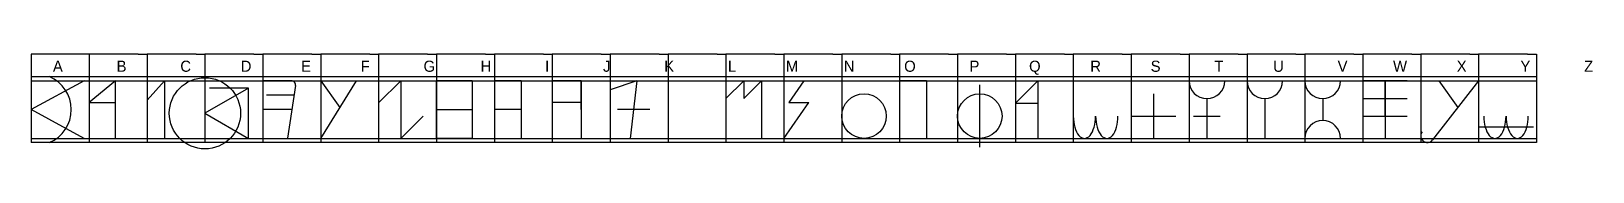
# Model space of a CAD drawing. Header units: millimetres. Extents: x 3 to 1246, y 47 to 705.
# Drawn here: x 895.2 to 1245.8, y 683.3 to 704.6 of the extents above.
import ezdxf

# ---------------------------------------------------------------- set-up
doc = ezdxf.new("R2010")
doc.units = ezdxf.units.MM
for name, color, linetype in [('Fenicio', 30, 'Continuous'), ('Legendas', 30, 'Continuous'), ('Marcas', 162, 'Continuous')]:
    doc.layers.add(name, color=color, linetype=linetype)

msp = doc.modelspace()

# ---------------------------------------------------------------- linework, layer by layer
at = {"layer": 'Fenicio'}
for p, q in [((907.03, 698.62), (895.18, 692.16)), ((914.08, 698.62), (908.18, 693.77)), ((914.08, 685.69), (914.08, 698.62)), ((921.18, 694.26), (925.12, 698.62)), ((925.12, 698.62), (925.12, 685.69)), ((953.58, 698.62), (947.18, 698.62)), ((960.18, 685.69), (968.21, 698.62)), ((960.18, 698.62), (964.49, 692.63)), ((978.18, 698.62), (973.18, 693.65)), ((978.18, 698.62), (978.18, 685.69)), ((986.18, 685.69), (986.18, 698.62)), ((994.18, 698.62), (986.18, 698.62)), ((994.18, 698.62), (994.18, 685.69)), ((1005.18, 698.62), (999.18, 698.62)), ((1005.18, 698.62), (1005.18, 685.69)), ((1018.68, 698.62), (1012.18, 698.62)), ((1018.68, 698.62), (1018.68, 685.69)), ((1018.68, 692.16), (1018.68, 698.62)), ((1031.18, 698.62), (1025.18, 696.62)), ((1031.18, 698.62), (1029.68, 685.69)), ((1038.18, 698.62), (1038.18, 685.69)), ((1051.18, 698.62), (1051.18, 694.62)), ((1051.18, 694.62), (1055.18, 698.62)), ((1055.18, 698.62), (1055.18, 694.62)), ((1055.18, 694.62), (1059.18, 698.62)), ((1059.18, 698.62), (1059.18, 685.69)), ((1068.68, 698.62), (1065.3, 693.77)), ((1090.18, 698.62), (1096.18, 698.62)), ((1096.18, 698.62), (1090.18, 698.62)), ((1096.18, 698.62), (1096.18, 685.69)), ((1116.18, 693.62), (1121.18, 698.62)), ((1121.18, 698.62), (1121.18, 685.69)), ((1194.18, 698.62), (1204.18, 698.62)), ((1204.18, 698.62), (1194.18, 698.62)), ((1199.18, 698.62), (1199.18, 685.69)), ((1199.18, 690.69), (1199.18, 698.62)), ((1220.18, 698.62), (1209.86, 685.34)), ((1211.24, 698.64), (1215.5, 692.6)), ((943.93, 696.95), (935.18, 696.95)), ((954.18, 695.39), (947.99, 695.39)), ((954.51, 697.54), (952.69, 685.77)), ((1018.68, 692.16), (1018.68, 695.39)), ((1108.17, 683.69), (1108.18, 697.69)), ((1147.18, 695.69), (1147.18, 685.69)), ((1159.18, 694.62), (1159.18, 685.69)), ((1172.18, 694.62), (1172.18, 685.69)), ((1185.18, 694.62), (1185.18, 689.69)), ((1194.18, 694.66), (1204.18, 694.66)), ((907.03, 685.69), (895.18, 692.16)), ((908.18, 693.77), (914.08, 693.77)), ((953.68, 692.16), (947.18, 692.16)), ((986.18, 692.16), (994.18, 692.16)), ((1005.18, 692.16), (999.18, 692.16)), ((1018.68, 693.77), (1012.18, 693.77)), ((1034.05, 692.16), (1026.8, 692.16)), ((1064.18, 685.69), (1069.8, 693.77)), ((1065.3, 693.77), (1069.8, 693.77)), ((1116.18, 693.62), (1121.18, 693.62)), ((978.18, 685.69), (983.18, 690.66)), ((1142.18, 690.69), (1152.18, 690.69)), ((1156.18, 690.69), (1162.18, 690.69)), ((1194.18, 690.69), (1204.18, 690.69)), ((1232.53, 688.19), (1220.18, 688.19)), ((908.18, 685.69), (914.08, 685.69)), ((994.18, 685.69), (986.18, 685.69)), ((1005.18, 685.69), (1011.18, 685.69)), ((1038.18, 685.69), (1044.18, 685.69))]:
    msp.add_line(p, q, dxfattribs=at)
msp.add_lwpolyline([(934.18, 691.32), (943.93, 685.69), (943.93, 696.95)], close=True, dxfattribs=at)
for centre, radius in [((934.18, 691.32), 8), ((1082.18, 690.69), 5), ((1108.18, 690.69), 5)]:
    msp.add_circle(centre, radius, dxfattribs=at)
for centre, radius, start, end in [((896.18, 692.16), 8, 292.4762, 67.5238), ((953.58, 697.68), 0.937, 351.1873, 90), ((1159.18, 698.62), 4, 180, 0), ((1172.18, 698.62), 4, 180, 0), ((1185.18, 698.62), 4, 180, 0), ((1185.18, 685.69), 4, 360, 180), ((1208.68, 686.26), 1.5, 142.1541, 322.1541)]:
    msp.add_arc(centre, radius, start, end, dxfattribs=at)
for centre, major_axis, ratio, start_param in [((1131.68, 690.69), (0, -5), 0.5, 4.712389), ((1136.68, 690.66), (0.06, -4.97), 0.503079, 4.700221), ((1223.84, 690.69), (0, -5), 0.5, 4.712389), ((1228.84, 690.66), (0.06, -4.97), 0.503079, 4.700221)]:
    msp.add_ellipse(centre, major_axis=major_axis, ratio=ratio, start_param=start_param, end_param=7.853982, dxfattribs=at)
at = {"layer": 'Marcas'}
for p, q in [((908.18, 704.62), (895.18, 704.62)), ((895.18, 704.62), (895.18, 698.62)), ((908.18, 704.62), (908.18, 698.62)), ((919.18, 704.62), (908.18, 704.62)), ((919.18, 704.62), (921.18, 704.62)), ((921.18, 704.62), (921.18, 698.62)), ((932.18, 704.62), (921.18, 704.62)), ((932.18, 704.62), (934.18, 704.62)), ((934.18, 704.62), (934.18, 698.62)), ((945.18, 704.62), (934.18, 704.62)), ((945.18, 704.62), (947.18, 704.62)), ((947.18, 704.62), (947.18, 698.62)), ((958.18, 704.62), (947.18, 704.62)), ((958.18, 704.62), (960.18, 704.62)), ((960.18, 704.62), (960.18, 698.62)), ((971.18, 704.62), (960.18, 704.62)), ((971.18, 704.62), (973.18, 704.62)), ((973.18, 704.62), (973.18, 698.62)), ((984.18, 704.62), (973.18, 704.62)), ((984.18, 704.62), (986.18, 704.62)), ((986.18, 704.62), (986.18, 698.62)), ((997.18, 704.62), (986.18, 704.62)), ((997.18, 704.62), (999.18, 704.62)), ((999.18, 704.62), (999.18, 698.62)), ((1010.18, 704.62), (999.18, 704.62)), ((1010.18, 704.62), (1012.18, 704.62)), ((1012.18, 704.62), (1012.18, 698.62)), ((1023.18, 704.62), (1012.18, 704.62)), ((1023.18, 704.62), (1025.18, 704.62)), ((1025.18, 704.62), (1025.18, 698.62)), ((1036.18, 704.62), (1025.18, 704.62)), ((1036.18, 704.62), (1038.18, 704.62)), ((1038.18, 704.62), (1038.18, 698.62)), ((1049.18, 704.62), (1038.18, 704.62)), ((1049.18, 704.62), (1051.18, 704.62)), ((1051.18, 704.62), (1051.18, 698.62)), ((1062.18, 704.62), (1051.18, 704.62)), ((1062.18, 704.62), (1064.18, 704.62)), ((1064.18, 704.62), (1064.18, 698.62)), ((1075.18, 704.62), (1064.18, 704.62)), ((1075.18, 704.62), (1077.18, 704.62)), ((1077.18, 704.62), (1077.18, 698.62)), ((1088.18, 704.62), (1077.18, 704.62)), ((1088.18, 704.62), (1090.18, 704.62)), ((1090.18, 704.62), (1090.18, 698.62)), ((1101.18, 704.62), (1090.18, 704.62)), ((1101.18, 704.62), (1103.18, 704.62)), ((1103.18, 704.62), (1103.18, 698.62)), ((1114.18, 704.62), (1103.18, 704.62)), ((1114.18, 704.62), (1116.18, 704.62)), ((1116.18, 704.62), (1116.18, 698.62)), ((1127.18, 704.62), (1116.18, 704.62)), ((1127.18, 704.62), (1129.18, 704.62)), ((1129.18, 704.62), (1129.18, 698.62)), ((1140.18, 704.62), (1129.18, 704.62)), ((1140.18, 704.62), (1142.18, 704.62)), ((1142.18, 704.62), (1142.18, 698.62)), ((1153.18, 704.62), (1142.18, 704.62)), ((1153.18, 704.62), (1155.18, 704.62)), ((1155.18, 704.62), (1155.18, 698.62)), ((1166.18, 704.62), (1155.18, 704.62)), ((1166.18, 704.62), (1168.18, 704.62)), ((1168.18, 704.62), (1168.18, 698.62)), ((1179.18, 704.62), (1168.18, 704.62)), ((1179.18, 704.62), (1181.18, 704.62)), ((1181.18, 704.62), (1181.18, 698.62)), ((1192.18, 704.62), (1181.18, 704.62)), ((1192.18, 704.62), (1194.18, 704.62)), ((1194.18, 704.62), (1194.18, 698.62)), ((1205.18, 704.62), (1194.18, 704.62)), ((1205.18, 704.62), (1207.18, 704.62)), ((1207.18, 704.62), (1207.18, 698.62)), ((1218.18, 704.62), (1207.18, 704.62)), ((1218.18, 704.62), (1220.18, 704.62)), ((1220.18, 704.62), (1220.18, 698.62)), ((1231.18, 704.62), (1220.18, 704.62)), ((1231.18, 704.62), (1233.18, 704.62)), ((1233.18, 704.62), (1233.18, 698.62)), ((895.18, 699.55), (908.18, 699.55)), ((895.18, 698.62), (895.18, 685.69)), ((895.18, 698.62), (908.18, 698.62)), ((908.18, 699.55), (921.18, 699.55)), ((908.18, 698.62), (908.18, 685.69)), ((908.18, 698.62), (921.18, 698.62)), ((921.18, 699.55), (934.18, 699.55)), ((921.18, 698.62), (921.18, 685.69)), ((921.18, 698.62), (934.18, 698.62)), ((934.18, 699.55), (947.18, 699.55)), ((934.18, 698.62), (934.18, 685.69)), ((934.18, 698.62), (947.18, 698.62)), ((947.18, 699.55), (960.18, 699.55)), ((947.18, 698.62), (947.18, 685.69)), ((947.18, 698.62), (960.18, 698.62)), ((960.18, 699.55), (973.18, 699.55)), ((960.18, 698.62), (960.18, 685.69)), ((960.18, 698.62), (973.18, 698.62)), ((973.18, 699.55), (986.18, 699.55)), ((973.18, 698.62), (973.18, 685.69)), ((973.18, 698.62), (986.18, 698.62)), ((986.18, 699.55), (999.18, 699.55)), ((986.18, 698.62), (986.18, 685.69)), ((986.18, 698.62), (999.18, 698.62)), ((999.18, 699.55), (1012.18, 699.55)), ((999.18, 698.62), (999.18, 685.69)), ((999.18, 698.62), (1012.18, 698.62)), ((1012.18, 699.55), (1025.18, 699.55)), ((1012.18, 698.62), (1012.18, 685.69)), ((1012.18, 698.62), (1025.18, 698.62)), ((1025.18, 699.55), (1038.18, 699.55)), ((1025.18, 698.62), (1025.18, 685.69)), ((1025.18, 698.62), (1038.18, 698.62)), ((1038.18, 699.55), (1051.18, 699.55)), ((1038.18, 698.62), (1038.18, 685.69)), ((1038.18, 698.62), (1051.18, 698.62)), ((1051.18, 699.55), (1064.18, 699.55)), ((1051.18, 698.62), (1051.18, 685.69)), ((1051.18, 698.62), (1064.18, 698.62)), ((1064.18, 699.55), (1077.18, 699.55)), ((1064.18, 698.62), (1064.18, 685.69)), ((1064.18, 698.62), (1077.18, 698.62)), ((1077.18, 699.55), (1090.18, 699.55)), ((1077.18, 698.62), (1077.18, 685.69)), ((1077.18, 698.62), (1090.18, 698.62)), ((1090.18, 699.55), (1103.18, 699.55)), ((1090.18, 698.62), (1090.18, 685.69)), ((1090.18, 698.62), (1103.18, 698.62)), ((1103.18, 699.55), (1116.18, 699.55)), ((1103.18, 698.62), (1103.18, 685.69)), ((1103.18, 698.62), (1116.18, 698.62)), ((1116.18, 699.55), (1129.18, 699.55)), ((1116.18, 698.62), (1116.18, 685.69)), ((1116.18, 698.62), (1129.18, 698.62)), ((1129.18, 699.55), (1142.18, 699.55)), ((1129.18, 698.62), (1129.18, 685.69)), ((1129.18, 698.62), (1142.18, 698.62)), ((1142.18, 699.55), (1155.18, 699.55)), ((1142.18, 698.62), (1142.18, 685.69)), ((1142.18, 698.62), (1155.18, 698.62)), ((1155.18, 699.55), (1168.18, 699.55)), ((1155.18, 698.62), (1155.18, 685.69)), ((1155.18, 698.62), (1168.18, 698.62)), ((1168.18, 699.55), (1181.18, 699.55)), ((1168.18, 698.62), (1168.18, 685.69)), ((1168.18, 698.62), (1181.18, 698.62)), ((1181.18, 699.55), (1194.18, 699.55)), ((1181.18, 698.62), (1181.18, 685.69)), ((1181.18, 698.62), (1194.18, 698.62)), ((1194.18, 699.55), (1207.18, 699.55)), ((1194.18, 698.62), (1194.18, 685.69)), ((1194.18, 698.62), (1207.18, 698.62)), ((1207.18, 699.55), (1220.18, 699.55)), ((1207.18, 698.62), (1207.18, 685.69)), ((1207.18, 698.62), (1220.18, 698.62)), ((1207.18, 698.62), (1220.18, 698.62)), ((1220.18, 699.55), (1233.18, 699.55)), ((1220.18, 698.62), (1220.18, 685.69)), ((1220.18, 698.62), (1233.18, 698.62)), ((1220.18, 698.62), (1233.18, 698.62)), ((1233.18, 698.62), (1233.18, 685.69)), ((895.18, 685.69), (1233.18, 685.69)), ((895.18, 685.69), (895.18, 684.76)), ((908.18, 684.76), (895.18, 684.76)), ((908.18, 685.69), (908.18, 684.76)), ((921.18, 684.76), (908.18, 684.76)), ((921.18, 685.69), (921.18, 684.76)), ((934.18, 684.76), (921.18, 684.76)), ((934.18, 685.69), (934.18, 684.76)), ((947.18, 684.76), (934.18, 684.76)), ((947.18, 685.69), (947.18, 684.76)), ((960.18, 684.76), (947.18, 684.76)), ((960.18, 685.69), (960.18, 684.76)), ((973.18, 684.76), (960.18, 684.76)), ((973.18, 685.69), (973.18, 684.76)), ((986.18, 684.76), (973.18, 684.76)), ((986.18, 685.69), (986.18, 684.76)), ((999.18, 684.76), (986.18, 684.76)), ((999.18, 685.69), (999.18, 684.76)), ((1012.18, 684.76), (999.18, 684.76)), ((1012.18, 685.69), (1012.18, 684.76)), ((1025.18, 684.76), (1012.18, 684.76)), ((1025.18, 685.69), (1025.18, 684.76)), ((1038.18, 684.76), (1025.18, 684.76)), ((1038.18, 685.69), (1038.18, 684.76)), ((1051.18, 684.76), (1038.18, 684.76)), ((1051.18, 685.69), (1051.18, 684.76)), ((1064.18, 684.76), (1051.18, 684.76)), ((1064.18, 685.69), (1064.18, 684.76)), ((1077.18, 684.76), (1064.18, 684.76)), ((1077.18, 685.69), (1077.18, 684.76)), ((1090.18, 684.76), (1077.18, 684.76)), ((1090.18, 685.69), (1090.18, 684.76)), ((1103.18, 684.76), (1090.18, 684.76)), ((1103.18, 685.69), (1103.18, 684.76)), ((1116.18, 684.76), (1103.18, 684.76)), ((1116.18, 685.69), (1116.18, 684.76)), ((1129.18, 684.76), (1116.18, 684.76)), ((1129.18, 685.69), (1129.18, 684.76)), ((1142.18, 684.76), (1129.18, 684.76)), ((1142.18, 685.69), (1142.18, 684.76)), ((1155.18, 684.76), (1142.18, 684.76)), ((1155.18, 685.69), (1155.18, 684.76)), ((1168.18, 684.76), (1155.18, 684.76)), ((1168.18, 685.69), (1168.18, 684.76)), ((1181.18, 684.76), (1168.18, 684.76)), ((1181.18, 685.69), (1181.18, 684.76)), ((1194.18, 684.76), (1181.18, 684.76)), ((1194.18, 685.69), (1194.18, 684.76)), ((1207.18, 684.76), (1194.18, 684.76)), ((1207.18, 685.69), (1207.18, 684.76)), ((1220.18, 684.76), (1207.18, 684.76)), ((1220.18, 685.69), (1220.18, 684.76)), ((1233.18, 684.76), (1220.18, 684.76)), ((1233.18, 685.69), (1233.18, 684.76))]:
    msp.add_line(p, q, dxfattribs=at)

# ---------------------------------------------------------------- texts
at = {"layer": 'Legendas', "insert": (900.04, 703.14), "char_height": 2.5, "attachment_point": 1}
msp.add_mtext('{\\fVani|b0|i0|c0|p34;A             B             C            D            E            F             G           H             I             J             K             L            M           N            O             P            Q            R            S             T            U             V           W            X             Y             Z}', dxfattribs=at)

doc.saveas('drawing.dxf')
